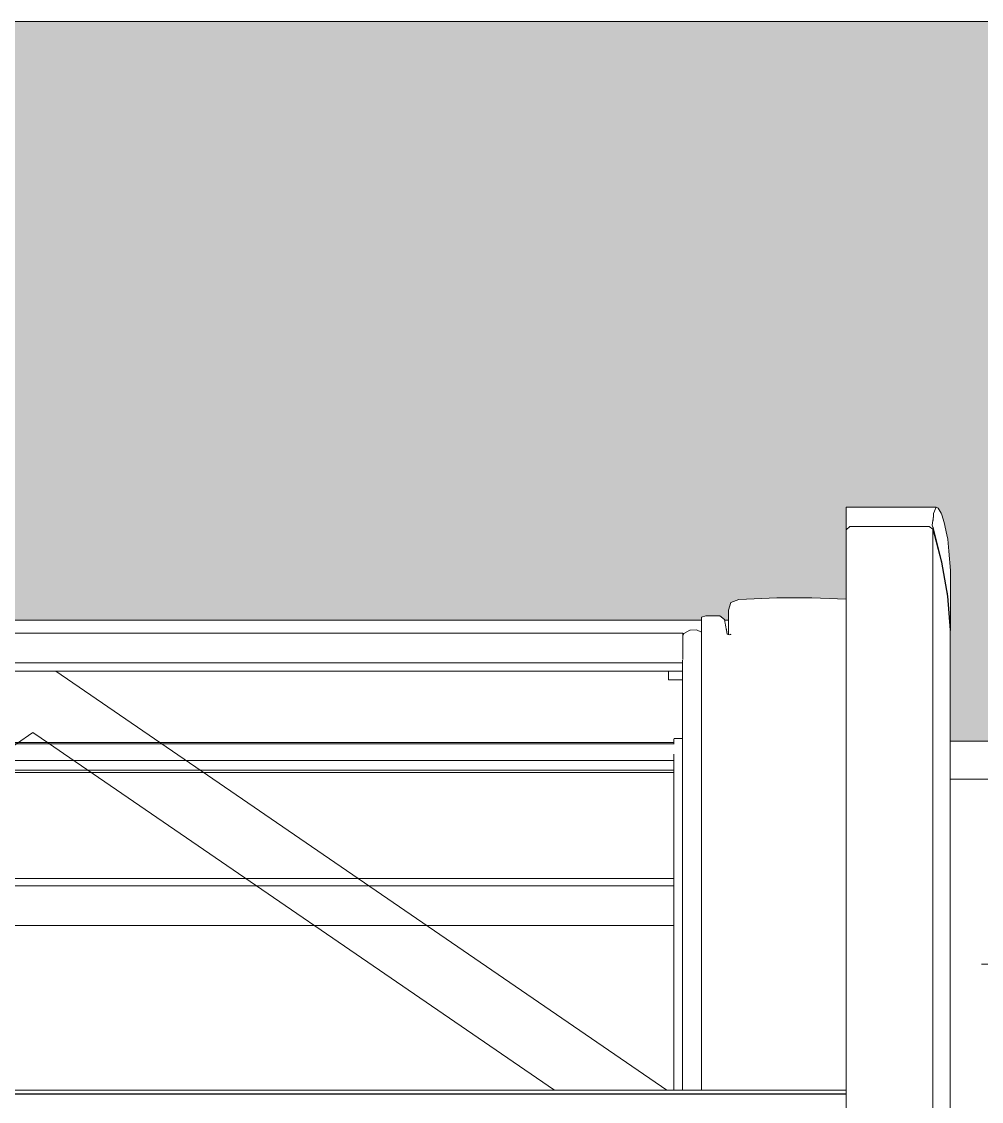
# Model space of a CAD drawing. Header units: metres. Extents: x -208 to 1512, y -277 to 123.
# Drawn here: x 8.165 to 8.61, y -0.899 to -0.399 of the extents above; entities that cross this region are included whole.
import ezdxf

# ---------------------------------------------------------------- set-up
doc = ezdxf.new("R2010")
doc.units = ezdxf.units.M
doc.header["$MEASUREMENT"] = 0
doc.linetypes.add('Wipeout_Contour', pattern=[1, 0, -1])
doc.layers.add('325 Dachfenster', color=7, linetype='Continuous')
doc.layers.add('330 Dachaufbau', color=7, linetype='Continuous')

# ---------------------------------------------------------------- blocks, each defined once
blk = doc.blocks.new('Dachfläche_7_4', base_point=(6.325, -0.39851))
at = {"layer": '330 Dachaufbau', "color": 7, "linetype": 'Continuous', "lineweight": 18, "flags": 128}
blk.add_lwpolyline([(6.325, -0.39851), (12.655, -0.39851)], dxfattribs=at)
at = {"color": 254, "linetype": 'Wipeout_Contour', "lineweight": 0, "ltscale": 38.158556}
blk.add_wipeout([(11.16835, -0.73222), (7.80835, -0.73222), (7.80835, -0.76511), (11.16835, -0.76511)], dxfattribs=at).dxf.layer = '330 Dachaufbau'
at = {"layer": '330 Dachaufbau', "linetype": 'Continuous', "lineweight": 0, "true_color": 0x000000}
h = blk.add_hatch(color=18, dxfattribs=at)
h.paths.add_polyline_path([(6.325, -0.39851), (6.325, -1.51148), (12.655, -1.51148), (12.655, -0.39851)])
h.paths.add_polyline_path([(7.80835, -1.24173), (7.80835, -0.73222), (11.16835, -0.73222), (11.16835, -1.24173)], flags=0)
at = {"layer": '330 Dachaufbau', "color": 7, "linetype": 'Continuous', "lineweight": 18, "flags": 128}
blk.add_lwpolyline([(11.16835, -0.73222), (7.80835, -0.73222)], dxfattribs=at)
at = {"color": 254, "linetype": 'Wipeout_Contour', "lineweight": 0, "ltscale": 38.186837}
blk.add_wipeout([(11.16835, -0.8121), (7.80835, -0.8121), (7.80835, -0.83559), (11.16835, -0.83559)], dxfattribs=at).dxf.layer = '330 Dachaufbau'
at = {"layer": '330 Dachaufbau', "color": 7, "linetype": 'Continuous', "lineweight": 18, "flags": 128}
blk.add_lwpolyline([(7.80835, -0.83559), (11.16835, -0.83559)], dxfattribs=at)
at = {"color": 254, "linetype": 'Wipeout_Contour', "lineweight": 0, "ltscale": 38.173574}
blk.add_wipeout([(11.16835, -0.76511), (7.80835, -0.76511), (7.80835, -0.8121), (11.16835, -0.8121)], dxfattribs=at).dxf.layer = '330 Dachaufbau'
blk = doc.blocks.new('VELUX SlopeRoofBundle[15]_4')
at = {"color": 254, "linetype": 'Wipeout_Contour', "lineweight": 0, "ltscale": 34.150205}
blk.add_wipeout([(8.4821, -0.89401), (8.4887, -0.89401), (8.4887, -0.674), (8.4821, -0.674)], dxfattribs=at).dxf.layer = '325 Dachfenster'
at = {"color": 254, "linetype": 'Wipeout_Contour', "lineweight": 0, "ltscale": 32.864357}
blk.add_wipeout([(7.8685, -0.69273), (8.4715, -0.69273), (8.4715, -0.68952), (7.8685, -0.68952)], dxfattribs=at).dxf.layer = '325 Dachfenster'
at = {"color": 254, "linetype": 'Wipeout_Contour', "lineweight": 0, "ltscale": 32.867305}
blk.add_wipeout([(7.8686, -0.69965), (7.8686, -0.69974), (8.4714, -0.69974), (8.4714, -0.69965)], dxfattribs=at).dxf.layer = '325 Dachfenster'
at = {"color": 254, "linetype": 'Wipeout_Contour', "lineweight": 0, "ltscale": 34.600574}
blk.add_wipeout([(8.61, -0.74974), (8.5955, -0.74975), (8.5955, -0.75477), (8.61, -0.75477)], dxfattribs=at).dxf.layer = '325 Dachfenster'
at = {"color": 254, "linetype": 'Wipeout_Contour', "lineweight": 0, "ltscale": 34.133404}
blk.add_wipeout([(8.4802, -0.67466), (8.4802, -0.89401), (8.4821, -0.89401), (8.4821, -0.674)], dxfattribs=at).dxf.layer = '325 Dachfenster'
at = {"color": 254, "linetype": 'Wipeout_Contour', "lineweight": 0, "ltscale": 34.167862}
blk.add_wipeout([(8.4887, -0.674), (8.4887, -0.89401), (8.4908, -0.89401), (8.4908, -0.67569)], dxfattribs=at).dxf.layer = '325 Dachfenster'
at = {"color": 254, "linetype": 'Wipeout_Contour', "lineweight": 0, "ltscale": 32.866727}
blk.add_wipeout([(7.8686, -0.69624), (7.8686, -0.69965), (8.4714, -0.69965), (8.4714, -0.69624)], dxfattribs=at).dxf.layer = '325 Dachfenster'
at = {"color": 254, "linetype": 'Wipeout_Contour', "lineweight": 0, "ltscale": 98.232204}
blk.add_wipeout([(8.5955, -0.75477), (8.5955, -1.06427), (8.5963, -1.06932), (8.5976, -1.08603), (8.5976, -1.09471), (8.59761, -1.12357), (8.59762, -1.13397), (8.59763, -1.16316), (8.59763, -1.19678), (8.61, -1.19678), (8.61, -0.75477)], dxfattribs=at).dxf.layer = '325 Dachfenster'
at = {"color": 254, "linetype": 'Wipeout_Contour', "lineweight": 0, "ltscale": 32.860059}
blk.add_wipeout([(8.4802, -0.67601), (7.8598, -0.67601), (7.8598, -0.67999), (8.4802, -0.67999)], dxfattribs=at).dxf.layer = '325 Dachfenster'
at = {"color": 254, "linetype": 'Wipeout_Contour', "lineweight": 0, "ltscale": 50.424218}
blk.add_wipeout([(8.4929, -0.68293), (8.4929, -0.89401), (8.4937, -0.89401), (8.4937, -0.68263), (8.4936, -0.68267), (8.4936, -0.68268)], dxfattribs=at).dxf.layer = '325 Dachfenster'
at = {"color": 254, "linetype": 'Wipeout_Contour', "lineweight": 0, "ltscale": 32.86588}
blk.add_wipeout([(7.8686, -0.69584), (8.4714, -0.69584), (8.4714, -0.69537), (7.8686, -0.69537)], dxfattribs=at).dxf.layer = '325 Dachfenster'
at = {"layer": '325 Dachfenster', "linetype": 'Continuous', "lineweight": 0, "flags": 128}
blk.add_lwpolyline([(7.8598, -0.67601), (8.4802, -0.67601)], dxfattribs=at)
at = {"color": 254, "linetype": 'Wipeout_Contour', "lineweight": 0, "ltscale": 114.849793}
blk.add_wipeout([(7.8598, -0.67999), (7.8598, -0.6817), (7.8622, -0.6806), (7.8653, -0.6807), (7.8681, -0.6822), (7.8685, -0.6831), (7.8685, -0.68212), (8.4715, -0.68212), (8.4715, -0.6831), (8.4719, -0.6822), (8.4747, -0.6807), (8.4778, -0.6806), (8.4802, -0.6817), (8.4802, -0.67999)], dxfattribs=at).dxf.layer = '325 Dachfenster'
at = {"color": 254, "linetype": 'Wipeout_Contour', "lineweight": 0, "ltscale": 34.179746}
blk.add_wipeout([(8.4921, -0.68255), (8.4921, -0.89401), (8.4929, -0.89401), (8.4929, -0.68293)], dxfattribs=at).dxf.layer = '325 Dachfenster'
at = {"color": 254, "linetype": 'Wipeout_Contour', "lineweight": 0, "ltscale": 65.6708}
blk.add_wipeout([(7.8685, -0.6943), (7.8686, -0.69458), (7.8686, -0.69537), (8.4714, -0.69537), (8.4714, -0.69458), (8.4715, -0.6943), (8.4715, -0.69344), (7.8685, -0.69344)], dxfattribs=at).dxf.layer = '325 Dachfenster'
at = {"color": 254, "linetype": 'Wipeout_Contour', "lineweight": 0, "ltscale": 34.188949}
blk.add_wipeout([(8.4957, -0.67577), (8.4937, -0.68263), (8.4937, -0.89401), (8.4957, -0.89401)], dxfattribs=at).dxf.layer = '325 Dachfenster'
at = {"color": 254, "linetype": 'Wipeout_Contour', "lineweight": 0, "ltscale": 34.125982}
blk.add_wipeout([(8.4778, -0.6806), (8.4778, -0.89401), (8.4802, -0.89401), (8.4802, -0.6817)], dxfattribs=at).dxf.layer = '325 Dachfenster'
at = {"color": 254, "linetype": 'Wipeout_Contour', "lineweight": 0, "ltscale": 32.862164}
blk.add_wipeout([(7.8685, -0.68212), (7.8685, -0.68725), (8.4715, -0.68725), (8.4715, -0.68212)], dxfattribs=at).dxf.layer = '325 Dachfenster'
at = {"color": 254, "linetype": 'Wipeout_Contour', "lineweight": 0, "ltscale": 32.865008}
blk.add_wipeout([(7.8685, -0.69273), (7.8685, -0.69344), (8.4715, -0.69344), (8.4715, -0.69273)], dxfattribs=at).dxf.layer = '325 Dachfenster'
at = {"color": 254, "linetype": 'Wipeout_Contour', "lineweight": 0, "ltscale": 34.176195}
blk.add_wipeout([(8.4908, -0.67569), (8.4908, -0.89401), (8.4921, -0.89401), (8.4921, -0.68255)], dxfattribs=at).dxf.layer = '325 Dachfenster'
at = {"color": 254, "linetype": 'Wipeout_Contour', "lineweight": 0, "ltscale": 34.233514}
blk.add_wipeout([(8.4975, -0.89401), (8.5151, -0.89401), (8.5151, -0.67361), (8.4975, -0.67436)], dxfattribs=at).dxf.layer = '325 Dachfenster'
at = {"color": 254, "linetype": 'Wipeout_Contour', "lineweight": 0, "ltscale": 32.863403}
blk.add_wipeout([(7.8685, -0.68725), (7.8685, -0.68952), (8.4715, -0.68952), (8.4715, -0.68725)], dxfattribs=at).dxf.layer = '325 Dachfenster'
at = {"color": 254, "linetype": 'Wipeout_Contour', "lineweight": 0, "ltscale": 32.86603}
blk.add_wipeout([(7.8686, -0.69624), (8.4714, -0.69624), (8.4714, -0.69584), (7.8686, -0.69584)], dxfattribs=at).dxf.layer = '325 Dachfenster'
at = {"color": 254, "linetype": 'Wipeout_Contour', "lineweight": 0, "ltscale": 34.19504}
blk.add_wipeout([(8.4975, -0.67436), (8.4957, -0.67577), (8.4957, -0.89401), (8.4975, -0.89401)], dxfattribs=at).dxf.layer = '325 Dachfenster'
at = {"color": 254, "linetype": 'Wipeout_Contour', "lineweight": 0, "ltscale": 34.30052}
blk.add_wipeout([(8.5151, -0.67361), (8.5151, -0.89401), (8.5313, -0.89401), (8.5313, -0.67361)], dxfattribs=at).dxf.layer = '325 Dachfenster'
at = {"color": 254, "linetype": 'Wipeout_Contour', "lineweight": 0, "ltscale": 51.64833}
blk.add_wipeout([(8.4714, -0.69458), (8.4714, -0.89401), (8.4719, -0.89401), (8.4719, -0.6822), (8.4715, -0.6831), (8.4715, -0.6943)], dxfattribs=at).dxf.layer = '325 Dachfenster'
at = {"color": 254, "linetype": 'Wipeout_Contour', "lineweight": 0, "ltscale": 59.467894}
blk.add_wipeout([(8.4937, -0.68254), (8.4927, -0.67149), (8.4927, -0.68284), (8.4929, -0.68293), (8.4936, -0.68268), (8.4936, -0.68267), (8.49367, -0.68264)], dxfattribs=at).dxf.layer = '325 Dachfenster'
at = {"color": 254, "linetype": 'Wipeout_Contour', "lineweight": 0, "ltscale": 34.36449}
blk.add_wipeout([(8.5313, -0.89401), (8.5472, -0.89401), (8.5472, -0.67429), (8.5313, -0.67361)], dxfattribs=at).dxf.layer = '325 Dachfenster'
at = {"color": 254, "linetype": 'Wipeout_Contour', "lineweight": 0, "ltscale": 34.103407}
blk.add_wipeout([(8.4719, -0.89401), (8.4747, -0.89401), (8.4747, -0.6807), (8.4719, -0.6822)], dxfattribs=at).dxf.layer = '325 Dachfenster'
at = {"layer": '325 Dachfenster', "linetype": 'Continuous', "lineweight": 0, "flags": 128}
for points in [[(7.8685, -0.68212), (8.4715, -0.68212)], [(8.4715, -0.6943), (8.4715, -0.69344), (8.4715, -0.69273), (8.4715, -0.68952), (8.4715, -0.68725), (8.4715, -0.68212)], [(8.4715, -0.6831), (8.4719, -0.6822)], [(7.8686, -0.69584), (8.4714, -0.69584)]]:
    blk.add_lwpolyline(points, dxfattribs=at)
at = {"color": 254, "linetype": 'Wipeout_Contour', "lineweight": 0, "ltscale": 34.312934}
blk.add_wipeout([(8.5472, -0.66635), (8.5313, -0.66567), (8.5313, -0.67361), (8.5472, -0.67429)], dxfattribs=at).dxf.layer = '325 Dachfenster'
at = {"color": 254, "linetype": 'Wipeout_Contour', "lineweight": 0, "ltscale": 34.423962}
blk.add_wipeout([(8.49372, -0.66792), (8.4927, -0.67149), (8.4937, -0.68254), (8.4957, -0.67577)], dxfattribs=at).dxf.layer = '325 Dachfenster'
at = {"color": 254, "linetype": 'Wipeout_Contour', "lineweight": 0, "ltscale": 34.114804}
blk.add_wipeout([(8.4747, -0.6807), (8.4747, -0.89401), (8.4778, -0.89401), (8.4778, -0.6806)], dxfattribs=at).dxf.layer = '325 Dachfenster'
at = {"color": 254, "linetype": 'Wipeout_Contour', "lineweight": 0, "ltscale": 32.838446}
blk.add_wipeout([(8.18058, -0.69974), (8.4641, -0.89401), (8.4714, -0.89401), (8.4714, -0.69974)], dxfattribs=at).dxf.layer = '325 Dachfenster'
at = {"layer": '325 Dachfenster', "linetype": 'Continuous', "lineweight": 0, "flags": 128}
for points in [[(8.4719, -0.6822), (8.4747, -0.6807)], [(8.4747, -0.6807), (8.4778, -0.6806)], [(8.4778, -0.6806), (8.4802, -0.6817)], [(8.4675, -0.73098), (8.4673, -0.73126)], [(8.4714, -0.73098), (8.4675, -0.73098)], [(8.4673, -0.73126), (8.4673, -0.73343)]]:
    blk.add_lwpolyline(points, dxfattribs=at)
at = {"color": 254, "linetype": 'Wipeout_Contour', "lineweight": 0, "ltscale": 117.44257}
blk.add_wipeout([(8.58728, -0.63242), (8.5472, -0.63242), (8.5472, -0.63422), (8.5489, -0.63261), (8.5857, -0.63261), (8.5875, -0.63384), (8.5915, -0.64922), (8.5942, -0.66489), (8.5955, -0.68065), (8.5955, -0.68084), (8.5957, -0.68065), (8.5944, -0.66489), (8.5917, -0.64922), (8.5877, -0.63384)], dxfattribs=at).dxf.layer = '325 Dachfenster'
at = {"color": 254, "linetype": 'Wipeout_Contour', "lineweight": 0, "ltscale": 25.082207}
blk.add_wipeout([(8.4937, -0.66783), (8.4927, -0.67149), (8.49372, -0.66792)], dxfattribs=at).dxf.layer = '325 Dachfenster'
at = {"color": 254, "linetype": 'Wipeout_Contour', "lineweight": 0, "ltscale": 32.904908}
blk.add_wipeout([(8.15942, -0.69974), (7.8759, -0.89401), (8.4641, -0.89401), (8.18058, -0.69974)], dxfattribs=at).dxf.layer = '325 Dachfenster'
at = {"layer": '325 Dachfenster', "linetype": 'Continuous', "lineweight": 0, "flags": 128}
for points in [[(7.8686, -0.69965), (8.4714, -0.69965)], [(7.8686, -0.69974), (8.4714, -0.69974)], [(8.4649, -0.69974), (8.4649, -0.69982)], [(8.4649, -0.69982), (8.4649, -0.70059)], [(8.4649, -0.7038), (8.4649, -0.70059)], [(8.4714, -0.7038), (8.4649, -0.7038)], [(7.87257, -0.73343), (8.46743, -0.73343)], [(7.8727, -0.73275), (8.4673, -0.73275)], [(7.8727, -0.7411), (8.4673, -0.7411)], [(7.8727, -0.74563), (8.4673, -0.74563)], [(7.8727, -0.74673), (8.4673, -0.74673)], [(7.8727, -0.79585), (8.4673, -0.79585)], [(7.8727, -0.79923), (8.4673, -0.79923)], [(7.8727, -0.81769), (8.4673, -0.81769)]]:
    blk.add_lwpolyline(points, dxfattribs=at)
at = {"color": 254, "linetype": 'Wipeout_Contour', "lineweight": 0, "ltscale": 42.534052}
blk.add_wipeout([(8.58782, -0.62659), (8.5472, -0.62659), (8.5472, -0.63204), (8.58719, -0.63204), (8.5877, -0.62777)], dxfattribs=at).dxf.layer = '325 Dachfenster'
at = {"color": 254, "linetype": 'Wipeout_Contour', "lineweight": 0, "ltscale": 51.469872}
blk.add_wipeout([(8.5927, -0.63076), (8.5917, -0.6272), (8.5917, -0.64922), (8.5944, -0.66489), (8.5944, -0.63845), (8.59401, -0.63647)], dxfattribs=at).dxf.layer = '325 Dachfenster'
at = {"color": 254, "linetype": 'Wipeout_Contour', "lineweight": 0, "ltscale": 25.082027}
blk.add_wipeout([(8.4975, -0.66642), (8.4937, -0.66783), (8.4975, -0.67436)], dxfattribs=at).dxf.layer = '325 Dachfenster'
at = {"color": 254, "linetype": 'Wipeout_Contour', "lineweight": 0, "ltscale": 34.449731}
blk.add_wipeout([(8.58903, -0.62373), (8.5472, -0.62373), (8.5472, -0.62659), (8.58782, -0.62659)], dxfattribs=at).dxf.layer = '325 Dachfenster'
at = {"color": 254, "linetype": 'Wipeout_Contour', "lineweight": 0, "ltscale": 43.203885}
blk.add_wipeout([(8.5944, -0.63845), (8.5944, -0.66489), (8.5957, -0.68065), (8.5957, -0.65301), (8.59493, -0.64404)], dxfattribs=at).dxf.layer = '325 Dachfenster'
at = {"color": 254, "linetype": 'Wipeout_Contour', "lineweight": 0, "ltscale": 25.604505}
blk.add_wipeout([(8.4975, -0.67436), (8.4937, -0.66783), (8.4957, -0.67577)], dxfattribs=at).dxf.layer = '325 Dachfenster'
at = {"layer": '325 Dachfenster', "linetype": 'Continuous', "lineweight": 0, "flags": 128}
blk.add_lwpolyline([(8.4927, -0.67149), (8.4937, -0.66783)], dxfattribs=at)
at = {"color": 254, "linetype": 'Wipeout_Contour', "lineweight": 0, "ltscale": 68.965109}
blk.add_wipeout([(8.5877, -0.62777), (8.5877, -0.63384), (8.5917, -0.64922), (8.5917, -0.6272), (8.5914, -0.6265), (8.59, -0.62414), (8.58903, -0.62373), (8.58782, -0.62659)], dxfattribs=at).dxf.layer = '325 Dachfenster'
at = {"color": 254, "linetype": 'Wipeout_Contour', "lineweight": 0, "ltscale": 34.179549}
blk.add_wipeout([(8.4975, -0.66642), (8.4975, -0.67436), (8.5151, -0.67361), (8.5151, -0.66567)], dxfattribs=at).dxf.layer = '325 Dachfenster'
at = {"color": 254, "linetype": 'Wipeout_Contour', "lineweight": 0, "ltscale": 33.728056}
blk.add_wipeout([(8.4927, -0.67601), (8.49086, -0.67601), (8.49161, -0.67999), (8.4927, -0.67999)], dxfattribs=at).dxf.layer = '325 Dachfenster'
at = {"layer": '325 Dachfenster', "linetype": 'Continuous', "lineweight": 0, "flags": 128}
for points in [[(8.58903, -0.62373), (8.5472, -0.62373)], [(8.4802, -0.67466), (8.4821, -0.674), (8.4887, -0.674)], [(8.4887, -0.674), (8.4908, -0.67569)]]:
    blk.add_lwpolyline(points, dxfattribs=at)
at = {"color": 254, "linetype": 'Wipeout_Contour', "lineweight": 0, "ltscale": 34.346114}
blk.add_wipeout([(8.58719, -0.63204), (8.58728, -0.63242), (8.5877, -0.63384), (8.5877, -0.62777)], dxfattribs=at).dxf.layer = '325 Dachfenster'
at = {"color": 254, "linetype": 'Wipeout_Contour', "lineweight": 0, "ltscale": 43.031362}
blk.add_wipeout([(8.5915, -0.64922), (8.5915, -1.04422), (8.5937, -1.05292), (8.5942, -1.05607), (8.5942, -0.66489)], dxfattribs=at).dxf.layer = '325 Dachfenster'
at = {"color": 254, "linetype": 'Wipeout_Contour', "lineweight": 0, "ltscale": 34.256712}
blk.add_wipeout([(8.5151, -0.66567), (8.5151, -0.67361), (8.5313, -0.67361), (8.5313, -0.66567)], dxfattribs=at).dxf.layer = '325 Dachfenster'
at = {"color": 254, "linetype": 'Wipeout_Contour', "lineweight": 0, "ltscale": 26.12581}
blk.add_wipeout([(8.49445, -0.67999), (8.49447, -0.67999), (8.49563, -0.67601)], dxfattribs=at).dxf.layer = '325 Dachfenster'
at = {"layer": '325 Dachfenster', "linetype": 'Continuous', "lineweight": 0, "flags": 128}
blk.add_lwpolyline([(8.49086, -0.67601), (8.4927, -0.67601)], dxfattribs=at)
at = {"color": 254, "linetype": 'Wipeout_Contour', "lineweight": 0, "ltscale": 34.422856}
blk.add_wipeout([(8.5472, -0.63204), (8.5472, -0.63242), (8.58728, -0.63242), (8.58719, -0.63204)], dxfattribs=at).dxf.layer = '325 Dachfenster'
at = {"color": 254, "linetype": 'Wipeout_Contour', "lineweight": 0, "ltscale": 34.623606}
blk.add_wipeout([(8.5942, -0.66489), (8.5942, -1.05607), (8.5955, -1.06427), (8.5955, -0.68065)], dxfattribs=at).dxf.layer = '325 Dachfenster'
at = {"color": 254, "linetype": 'Wipeout_Contour', "lineweight": 0, "ltscale": 33.680903}
blk.add_wipeout([(8.49161, -0.67999), (8.4921, -0.68255), (8.4927, -0.68284), (8.4927, -0.67999)], dxfattribs=at).dxf.layer = '325 Dachfenster'
at = {"layer": '325 Dachfenster', "linetype": 'Continuous', "lineweight": 0, "flags": 128}
for points in [[(8.5957, -0.68065), (8.5957, -0.65301)], [(8.5955, -0.68065), (8.5955, -1.06427)], [(8.5955, -0.68084), (8.5957, -0.68065)], [(8.6245, -0.74975), (8.61, -0.74974), (8.5955, -0.74975)]]:
    blk.add_lwpolyline(points, dxfattribs=at)
at = {"color": 254, "linetype": 'Wipeout_Contour', "lineweight": 0, "ltscale": 34.42568}
blk.add_wipeout([(8.5472, -0.63422), (8.5472, -1.03016), (8.5489, -1.03016), (8.5489, -0.63261)], dxfattribs=at).dxf.layer = '325 Dachfenster'
at = {"color": 254, "linetype": 'Wipeout_Contour', "lineweight": 0, "ltscale": 70.479067}
blk.add_wipeout([(8.5915, -0.64922), (8.5875, -0.63384), (8.5875, -1.03123), (8.5877, -1.0319), (8.58811, -1.03349), (8.5885, -1.03411), (8.5896, -1.03671), (8.5915, -1.04422)], dxfattribs=at).dxf.layer = '325 Dachfenster'
at = {"color": 254, "linetype": 'Wipeout_Contour', "lineweight": 0, "ltscale": 43.151366}
blk.add_wipeout([(8.49367, -0.68264), (8.4937, -0.68263), (8.49447, -0.67999), (8.49445, -0.67999), (8.4937, -0.68254)], dxfattribs=at).dxf.layer = '325 Dachfenster'
at = {"layer": '325 Dachfenster', "linetype": 'Continuous', "lineweight": 0, "flags": 128}
for points in [[(8.4908, -0.67569), (8.4921, -0.68255)], [(8.4927, -0.68284), (8.4927, -0.67149)], [(8.4921, -0.68255), (8.4929, -0.68293)], [(8.4929, -0.68293), (8.4936, -0.68268)], [(8.4936, -0.68268), (8.4936, -0.68267)], [(8.49367, -0.68264), (8.4937, -0.68254)]]:
    blk.add_lwpolyline(points, dxfattribs=at)
at = {"color": 254, "linetype": 'Wipeout_Contour', "lineweight": 0, "ltscale": 34.502292}
blk.add_wipeout([(8.5489, -0.63261), (8.5489, -1.03016), (8.5857, -1.03016), (8.5857, -0.63261)], dxfattribs=at).dxf.layer = '325 Dachfenster'
at = {"layer": '325 Dachfenster', "linetype": 'Continuous', "lineweight": 0, "flags": 128}
for points in [[(8.5472, -0.63204), (8.5472, -0.62659), (8.5472, -0.62373)], [(8.5472, -0.63242), (8.5472, -0.63204)], [(8.5472, -0.63422), (8.5472, -0.63242)], [(8.5489, -0.63261), (8.5472, -0.63422)], [(8.4937, -0.66783), (8.4975, -0.66642), (8.5151, -0.66567), (8.5313, -0.66567), (8.5472, -0.66635)]]:
    blk.add_lwpolyline(points, dxfattribs=at)
at = {"color": 254, "linetype": 'Wipeout_Contour', "lineweight": 0, "ltscale": 51.358345}
blk.add_wipeout([(8.5857, -0.63261), (8.5857, -1.03016), (8.58717, -1.03016), (8.58725, -1.03038), (8.5875, -1.03123), (8.5875, -0.63384)], dxfattribs=at).dxf.layer = '325 Dachfenster'
at = {"color": 254, "linetype": 'Wipeout_Contour', "lineweight": 0, "ltscale": 32.947013}
blk.add_wipeout([(8.5472, -0.89401), (7.7928, -0.89401), (7.7928, -0.89575), (8.5472, -0.89575)], dxfattribs=at).dxf.layer = '325 Dachfenster'
at = {"layer": '325 Dachfenster', "linetype": 'Continuous', "lineweight": 0, "flags": 128}
for points in [[(8.58719, -0.63204), (8.5877, -0.62777), (8.58782, -0.62659), (8.58903, -0.62373), (8.59, -0.62414), (8.5914, -0.6265), (8.5917, -0.6272), (8.5927, -0.63076), (8.59401, -0.63647), (8.5944, -0.63845), (8.59493, -0.64404), (8.5957, -0.65301)], [(8.5857, -0.63261), (8.5489, -0.63261)], [(8.5875, -0.63384), (8.5857, -0.63261)], [(8.58719, -0.63204), (8.58728, -0.63242)], [(8.5957, -0.68065), (8.5944, -0.66489), (8.5917, -0.64922), (8.5877, -0.63384), (8.58728, -0.63242)], [(8.5875, -0.63384), (8.5875, -1.03123)], [(8.5955, -0.68065), (8.5942, -0.66489), (8.5915, -0.64922), (8.5875, -0.63384)]]:
    blk.add_lwpolyline(points, dxfattribs=at)
at = {"color": 254, "linetype": 'Wipeout_Contour', "lineweight": 0, "ltscale": 32.947598}
blk.add_wipeout([(8.5472, -0.89593), (7.7928, -0.89593), (7.7928, -0.89652), (8.5472, -0.89652)], dxfattribs=at).dxf.layer = '325 Dachfenster'
at = {"color": 254, "linetype": 'Wipeout_Contour', "lineweight": 0, "ltscale": 32.948608}
blk.add_wipeout([(7.7928, -0.89922), (8.5472, -0.89922), (8.5472, -0.89768), (7.7928, -0.89768)], dxfattribs=at).dxf.layer = '325 Dachfenster'
at = {"color": 254, "linetype": 'Wipeout_Contour', "lineweight": 0, "ltscale": 32.94742}
blk.add_wipeout([(7.7928, -0.89593), (8.5472, -0.89593), (8.5472, -0.89575), (7.7928, -0.89575)], dxfattribs=at).dxf.layer = '325 Dachfenster'
at = {"layer": '325 Dachfenster', "linetype": 'Continuous', "lineweight": 0, "flags": 128}
for points in [[(8.4802, -0.67466), (8.4802, -0.89401)], [(8.4714, -0.69458), (8.4714, -0.89401)], [(8.18058, -0.69974), (8.4641, -0.89401)], [(8.17, -0.7282), (8.16236, -0.73343), (8.15587, -0.73788), (7.92801, -0.89401)], [(8.17, -0.7282), (8.17764, -0.73343), (8.18413, -0.73788), (8.41199, -0.89401)], [(8.4673, -0.73814), (8.4673, -0.89401)], [(8.5472, -0.89401), (7.7928, -0.89401)]]:
    blk.add_lwpolyline(points, dxfattribs=at)
at = {"color": 254, "linetype": 'Wipeout_Contour', "lineweight": 0, "ltscale": 32.947998}
blk.add_wipeout([(8.5472, -0.89652), (7.7928, -0.89652), (7.7928, -0.89768), (8.5472, -0.89768)], dxfattribs=at).dxf.layer = '325 Dachfenster'
at = {"layer": '325 Dachfenster', "linetype": 'Continuous', "lineweight": 0, "flags": 128}
for points in [[(8.5472, -0.63422), (8.5472, -1.03016)], [(8.5472, -0.89575), (7.7928, -0.89575)]]:
    blk.add_lwpolyline(points, dxfattribs=at)
blk = doc.blocks.new('Dachfläche_31_4', base_point=(11.26, -0.41767))
at = {"layer": '325 Dachfenster', "color": 7, "linetype": 'Continuous', "lineweight": 13, "true_color": 0xf4f4f4, "flags": 128}
for points in [[(7.8727, -0.83465), (8.4673, -0.83465)], [(8.4673, -0.85476), (7.8727, -0.85476)]]:
    blk.add_lwpolyline(points, dxfattribs=at)
at = {"layer": '325 Dachfenster', "linetype": 'Continuous', "lineweight": 0}
blk.add_blockref('VELUX SlopeRoofBundle[15]_4', (0, 0), dxfattribs=at)

msp = doc.modelspace()

# ---------------------------------------------------------------- block references
at = {"layer": '330 Dachaufbau', "color": 7, "linetype": 'Continuous', "lineweight": 18}
msp.add_blockref('Dachfläche_7_4', (6.325, -0.39851), dxfattribs=at)

# ---------------------------------------------------------------- next in the draw order: block references
at = {"layer": '325 Dachfenster', "color": 7, "linetype": 'Continuous', "lineweight": 13, "true_color": 0xf4f4f4}
msp.add_blockref('Dachfläche_31_4', (11.26, -0.41767), dxfattribs=at)

doc.saveas('drawing.dxf')
